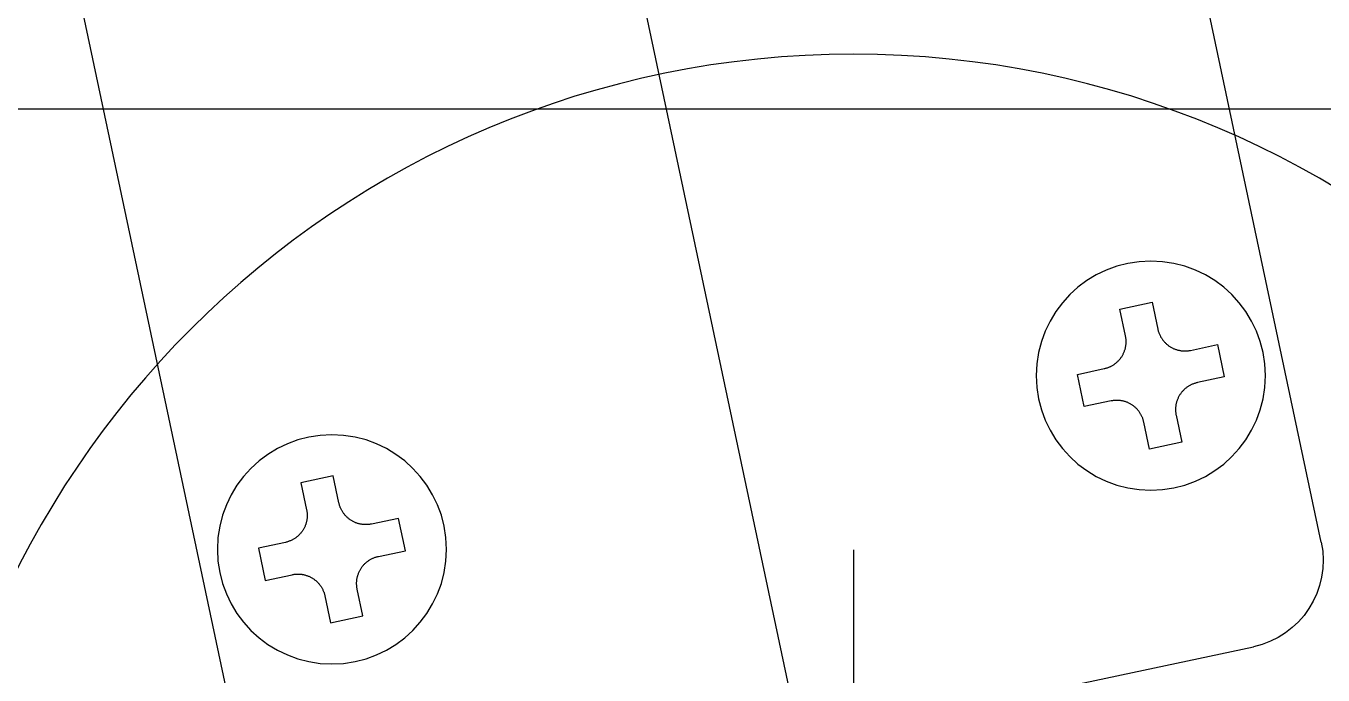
# Model space of a CAD drawing. Extents: x -668440 to 1010955, y -1678500 to 210463.
# Drawn here: x -558423 to -557834, y -736107 to -735812 of the extents above; entities that cross this region are included whole.
import ezdxf

# ---------------------------------------------------------------- set-up
doc = ezdxf.new("R2010")
doc.units = 0
doc.header["$MEASUREMENT"] = 0
doc.layers.get('0').update_dxf_attribs({"color": 3, "linetype": 'CONTINUOUS'})
doc.layers.add('注記', color=3, linetype='CONTINUOUS')
doc.layers.add('詳細', color=7, linetype='CONTINUOUS')

# ---------------------------------------------------------------- blocks, each defined once
blk = doc.blocks.new('tc02')
at = {"layer": '注記', "color": 4}
blk.add_line((-18602.46, 32824.251), (-18602.46, 32699.284), dxfattribs=at)
at = {"layer": '注記', "color": 4, "linetype": 'Continuous'}
for p, q in [((-18594.835, 32769.617), (-18581.46, 32769.617)), ((-18627.46, 32765.617), (-18627.46, 32675.617)), ((-18577.46, 32765.617), (-18577.46, 32675.617)), ((-18622.21, 32759.867), (-18620.71, 32759.867)), ((-18622.21, 32758.617), (-18622.21, 32759.867)), ((-18620.71, 32759.867), (-18620.71, 32758.617)), ((-18582.71, 32759.867), (-18584.21, 32759.867)), ((-18584.21, 32759.867), (-18584.21, 32758.617)), ((-18582.71, 32758.617), (-18582.71, 32759.867)), ((-18622.216, 32758.494), (-18622.214, 32758.525)), ((-18622.214, 32758.525), (-18622.212, 32758.556)), ((-18622.212, 32758.556), (-18622.211, 32758.586)), ((-18622.211, 32758.586), (-18622.21, 32758.617)), ((-18620.71, 32758.617), (-18620.71, 32758.586)), ((-18620.71, 32758.586), (-18620.709, 32758.556)), ((-18620.709, 32758.556), (-18620.707, 32758.525)), ((-18620.707, 32758.525), (-18620.704, 32758.494)), ((-18584.214, 32758.525), (-18584.216, 32758.494)), ((-18584.212, 32758.556), (-18584.214, 32758.525)), ((-18584.211, 32758.586), (-18584.212, 32758.556)), ((-18584.21, 32758.617), (-18584.211, 32758.586)), ((-18582.71, 32758.586), (-18582.71, 32758.617)), ((-18582.709, 32758.556), (-18582.71, 32758.586)), ((-18582.707, 32758.525), (-18582.709, 32758.556)), ((-18582.704, 32758.494), (-18582.707, 32758.525)), ((-18622.421, 32757.922), (-18622.404, 32757.948)), ((-18622.404, 32757.948), (-18622.388, 32757.974)), ((-18622.388, 32757.974), (-18622.373, 32758.001)), ((-18622.373, 32758.001), (-18622.358, 32758.028)), ((-18622.358, 32758.028), (-18622.344, 32758.055)), ((-18622.344, 32758.055), (-18622.33, 32758.082)), ((-18622.33, 32758.082), (-18622.318, 32758.11)), ((-18622.318, 32758.11), (-18622.305, 32758.138)), ((-18622.305, 32758.138), (-18622.294, 32758.167)), ((-18622.294, 32758.167), (-18622.283, 32758.196)), ((-18622.283, 32758.196), (-18622.273, 32758.225)), ((-18622.273, 32758.225), (-18622.264, 32758.254)), ((-18622.264, 32758.254), (-18622.256, 32758.283)), ((-18622.256, 32758.283), (-18622.248, 32758.313)), ((-18622.248, 32758.313), (-18622.241, 32758.343)), ((-18622.241, 32758.343), (-18622.234, 32758.373)), ((-18622.234, 32758.373), (-18622.229, 32758.403)), ((-18622.229, 32758.403), (-18622.224, 32758.434)), ((-18622.224, 32758.434), (-18622.22, 32758.464)), ((-18622.22, 32758.464), (-18622.216, 32758.494)), ((-18620.704, 32758.494), (-18620.701, 32758.464)), ((-18620.701, 32758.464), (-18620.697, 32758.434)), ((-18620.697, 32758.434), (-18620.692, 32758.403)), ((-18620.692, 32758.403), (-18620.686, 32758.373)), ((-18620.686, 32758.373), (-18620.68, 32758.343)), ((-18620.68, 32758.343), (-18620.673, 32758.313)), ((-18620.673, 32758.313), (-18620.665, 32758.283)), ((-18620.665, 32758.283), (-18620.657, 32758.254)), ((-18620.657, 32758.254), (-18620.647, 32758.225)), ((-18620.647, 32758.225), (-18620.637, 32758.196)), ((-18620.637, 32758.196), (-18620.627, 32758.167)), ((-18620.627, 32758.167), (-18620.615, 32758.138)), ((-18620.615, 32758.138), (-18620.603, 32758.11)), ((-18620.603, 32758.11), (-18620.591, 32758.082)), ((-18620.591, 32758.082), (-18620.577, 32758.055)), ((-18620.577, 32758.055), (-18620.563, 32758.028)), ((-18620.563, 32758.028), (-18620.548, 32758.001)), ((-18620.548, 32758.001), (-18620.533, 32757.974)), ((-18620.533, 32757.974), (-18620.517, 32757.948)), ((-18620.517, 32757.948), (-18620.5, 32757.922)), ((-18584.404, 32757.948), (-18584.421, 32757.922)), ((-18584.388, 32757.974), (-18584.404, 32757.948)), ((-18584.373, 32758.001), (-18584.388, 32757.974)), ((-18584.358, 32758.028), (-18584.373, 32758.001)), ((-18584.344, 32758.055), (-18584.358, 32758.028)), ((-18584.33, 32758.082), (-18584.344, 32758.055)), ((-18584.318, 32758.11), (-18584.33, 32758.082)), ((-18584.305, 32758.138), (-18584.318, 32758.11)), ((-18584.294, 32758.167), (-18584.305, 32758.138)), ((-18584.283, 32758.196), (-18584.294, 32758.167)), ((-18584.273, 32758.225), (-18584.283, 32758.196)), ((-18584.264, 32758.254), (-18584.273, 32758.225)), ((-18584.256, 32758.283), (-18584.264, 32758.254)), ((-18584.248, 32758.313), (-18584.256, 32758.283)), ((-18584.241, 32758.343), (-18584.248, 32758.313)), ((-18584.234, 32758.373), (-18584.241, 32758.343)), ((-18584.229, 32758.403), (-18584.234, 32758.373)), ((-18584.224, 32758.434), (-18584.229, 32758.403)), ((-18584.22, 32758.464), (-18584.224, 32758.434)), ((-18584.216, 32758.494), (-18584.22, 32758.464)), ((-18582.701, 32758.464), (-18582.704, 32758.494)), ((-18582.697, 32758.434), (-18582.701, 32758.464)), ((-18582.692, 32758.403), (-18582.697, 32758.434)), ((-18582.686, 32758.373), (-18582.692, 32758.403)), ((-18582.68, 32758.343), (-18582.686, 32758.373)), ((-18582.673, 32758.313), (-18582.68, 32758.343)), ((-18582.665, 32758.283), (-18582.673, 32758.313)), ((-18582.657, 32758.254), (-18582.665, 32758.283)), ((-18582.647, 32758.225), (-18582.657, 32758.254)), ((-18582.637, 32758.196), (-18582.647, 32758.225)), ((-18582.627, 32758.167), (-18582.637, 32758.196)), ((-18582.615, 32758.138), (-18582.627, 32758.167)), ((-18582.603, 32758.11), (-18582.615, 32758.138)), ((-18582.59, 32758.082), (-18582.603, 32758.11)), ((-18582.577, 32758.055), (-18582.59, 32758.082)), ((-18582.563, 32758.028), (-18582.577, 32758.055)), ((-18582.548, 32758.001), (-18582.563, 32758.028)), ((-18582.533, 32757.974), (-18582.548, 32758.001)), ((-18582.517, 32757.948), (-18582.533, 32757.974)), ((-18582.5, 32757.922), (-18582.517, 32757.948)), ((-18624.71, 32755.867), (-18624.71, 32757.367)), ((-18624.71, 32757.367), (-18623.46, 32757.367)), ((-18623.46, 32757.367), (-18623.43, 32757.367)), ((-18623.43, 32757.367), (-18623.399, 32757.368)), ((-18623.399, 32757.368), (-18623.368, 32757.37)), ((-18623.368, 32757.37), (-18623.338, 32757.373)), ((-18623.338, 32757.373), (-18623.307, 32757.376)), ((-18623.307, 32757.376), (-18623.277, 32757.38)), ((-18623.277, 32757.38), (-18623.247, 32757.385)), ((-18623.247, 32757.385), (-18623.217, 32757.391)), ((-18623.217, 32757.391), (-18623.186, 32757.397)), ((-18623.186, 32757.397), (-18623.157, 32757.404)), ((-18623.157, 32757.404), (-18623.127, 32757.412)), ((-18623.127, 32757.412), (-18623.097, 32757.421)), ((-18623.097, 32757.421), (-18623.068, 32757.43)), ((-18623.068, 32757.43), (-18623.039, 32757.44)), ((-18623.039, 32757.44), (-18623.011, 32757.45)), ((-18623.011, 32757.45), (-18622.982, 32757.462)), ((-18622.982, 32757.462), (-18622.954, 32757.474)), ((-18622.954, 32757.474), (-18622.926, 32757.487)), ((-18622.926, 32757.487), (-18622.898, 32757.5)), ((-18622.898, 32757.5), (-18622.871, 32757.514)), ((-18622.871, 32757.514), (-18622.844, 32757.529)), ((-18622.844, 32757.529), (-18622.818, 32757.544)), ((-18622.818, 32757.544), (-18622.792, 32757.561)), ((-18622.792, 32757.561), (-18622.766, 32757.577)), ((-18622.766, 32757.577), (-18622.741, 32757.595)), ((-18622.741, 32757.595), (-18622.716, 32757.613)), ((-18622.716, 32757.613), (-18622.691, 32757.631)), ((-18622.691, 32757.631), (-18622.667, 32757.65)), ((-18622.667, 32757.65), (-18622.644, 32757.67)), ((-18622.644, 32757.67), (-18622.621, 32757.691)), ((-18622.621, 32757.691), (-18622.598, 32757.711)), ((-18622.598, 32757.711), (-18622.576, 32757.733)), ((-18622.576, 32757.733), (-18622.555, 32757.755)), ((-18622.555, 32757.755), (-18622.534, 32757.777)), ((-18622.534, 32757.777), (-18622.514, 32757.8)), ((-18622.514, 32757.8), (-18622.494, 32757.824)), ((-18622.494, 32757.824), (-18622.475, 32757.848)), ((-18622.475, 32757.848), (-18622.456, 32757.872)), ((-18622.456, 32757.872), (-18622.438, 32757.897)), ((-18622.438, 32757.897), (-18622.421, 32757.922)), ((-18620.5, 32757.922), (-18620.483, 32757.897)), ((-18620.483, 32757.897), (-18620.464, 32757.872)), ((-18620.464, 32757.872), (-18620.446, 32757.848)), ((-18620.446, 32757.848), (-18620.427, 32757.824)), ((-18620.427, 32757.824), (-18620.407, 32757.8)), ((-18620.407, 32757.8), (-18620.387, 32757.777)), ((-18620.387, 32757.777), (-18620.366, 32757.755)), ((-18620.366, 32757.755), (-18620.344, 32757.733)), ((-18620.344, 32757.733), (-18620.322, 32757.711)), ((-18620.322, 32757.711), (-18620.3, 32757.69)), ((-18620.3, 32757.69), (-18620.277, 32757.67)), ((-18620.277, 32757.67), (-18620.254, 32757.65)), ((-18620.254, 32757.65), (-18620.23, 32757.631)), ((-18620.23, 32757.631), (-18620.205, 32757.613)), ((-18620.205, 32757.613), (-18620.18, 32757.595)), ((-18620.18, 32757.595), (-18620.155, 32757.577)), ((-18620.155, 32757.577), (-18620.129, 32757.561)), ((-18620.129, 32757.561), (-18620.103, 32757.544)), ((-18620.103, 32757.544), (-18620.077, 32757.529)), ((-18620.077, 32757.529), (-18620.05, 32757.514)), ((-18620.05, 32757.514), (-18620.023, 32757.5)), ((-18620.023, 32757.5), (-18619.995, 32757.487)), ((-18619.995, 32757.487), (-18619.967, 32757.474)), ((-18619.967, 32757.474), (-18619.939, 32757.462)), ((-18619.939, 32757.462), (-18619.91, 32757.45)), ((-18619.91, 32757.45), (-18619.882, 32757.44)), ((-18619.882, 32757.44), (-18619.853, 32757.43)), ((-18619.853, 32757.43), (-18619.823, 32757.421)), ((-18619.823, 32757.421), (-18619.794, 32757.412)), ((-18619.794, 32757.412), (-18619.764, 32757.404)), ((-18619.764, 32757.404), (-18619.734, 32757.397)), ((-18619.734, 32757.397), (-18619.704, 32757.391)), ((-18619.704, 32757.391), (-18619.674, 32757.385)), ((-18619.674, 32757.385), (-18619.644, 32757.38)), ((-18619.644, 32757.38), (-18619.613, 32757.376)), ((-18619.613, 32757.376), (-18619.583, 32757.373)), ((-18619.583, 32757.373), (-18619.552, 32757.37)), ((-18619.552, 32757.37), (-18619.522, 32757.368)), ((-18619.522, 32757.368), (-18619.491, 32757.367)), ((-18619.491, 32757.367), (-18619.46, 32757.367)), ((-18619.46, 32757.367), (-18618.21, 32757.367)), ((-18618.21, 32757.367), (-18618.21, 32755.867)), ((-18585.46, 32757.367), (-18586.71, 32757.367)), ((-18586.71, 32757.367), (-18586.71, 32755.867)), ((-18585.43, 32757.367), (-18585.46, 32757.367)), ((-18585.399, 32757.368), (-18585.43, 32757.367)), ((-18585.368, 32757.37), (-18585.399, 32757.368)), ((-18585.338, 32757.373), (-18585.368, 32757.37)), ((-18585.307, 32757.376), (-18585.338, 32757.373)), ((-18585.277, 32757.38), (-18585.307, 32757.376)), ((-18585.247, 32757.385), (-18585.277, 32757.38)), ((-18585.217, 32757.391), (-18585.247, 32757.385)), ((-18585.186, 32757.397), (-18585.217, 32757.391)), ((-18585.157, 32757.404), (-18585.186, 32757.397)), ((-18585.127, 32757.412), (-18585.157, 32757.404)), ((-18585.098, 32757.421), (-18585.127, 32757.412)), ((-18585.068, 32757.43), (-18585.098, 32757.421)), ((-18585.039, 32757.44), (-18585.068, 32757.43)), ((-18585.01, 32757.45), (-18585.039, 32757.44)), ((-18584.982, 32757.462), (-18585.01, 32757.45)), ((-18584.954, 32757.474), (-18584.982, 32757.462)), ((-18584.926, 32757.487), (-18584.954, 32757.474)), ((-18584.898, 32757.5), (-18584.926, 32757.487)), ((-18584.871, 32757.514), (-18584.898, 32757.5)), ((-18584.844, 32757.529), (-18584.871, 32757.514)), ((-18584.818, 32757.544), (-18584.844, 32757.529)), ((-18584.792, 32757.561), (-18584.818, 32757.544)), ((-18584.766, 32757.577), (-18584.792, 32757.561)), ((-18584.741, 32757.595), (-18584.766, 32757.577)), ((-18584.716, 32757.613), (-18584.741, 32757.595)), ((-18584.691, 32757.631), (-18584.716, 32757.613)), ((-18584.667, 32757.65), (-18584.691, 32757.631)), ((-18584.644, 32757.67), (-18584.667, 32757.65)), ((-18584.621, 32757.691), (-18584.644, 32757.67)), ((-18584.598, 32757.711), (-18584.621, 32757.691)), ((-18584.576, 32757.733), (-18584.598, 32757.711)), ((-18584.555, 32757.755), (-18584.576, 32757.733)), ((-18584.534, 32757.777), (-18584.555, 32757.755)), ((-18584.514, 32757.8), (-18584.534, 32757.777)), ((-18584.494, 32757.824), (-18584.514, 32757.8)), ((-18584.475, 32757.848), (-18584.494, 32757.824)), ((-18584.456, 32757.872), (-18584.475, 32757.848)), ((-18584.438, 32757.897), (-18584.456, 32757.872)), ((-18584.421, 32757.922), (-18584.438, 32757.897)), ((-18582.482, 32757.897), (-18582.5, 32757.922)), ((-18582.465, 32757.872), (-18582.482, 32757.897)), ((-18582.446, 32757.848), (-18582.465, 32757.872)), ((-18582.427, 32757.824), (-18582.446, 32757.848)), ((-18582.407, 32757.8), (-18582.427, 32757.824)), ((-18582.387, 32757.777), (-18582.407, 32757.8)), ((-18582.366, 32757.755), (-18582.387, 32757.777)), ((-18582.344, 32757.733), (-18582.366, 32757.755)), ((-18582.323, 32757.711), (-18582.344, 32757.733)), ((-18582.3, 32757.69), (-18582.323, 32757.711)), ((-18582.277, 32757.67), (-18582.3, 32757.69)), ((-18582.253, 32757.65), (-18582.277, 32757.67)), ((-18582.23, 32757.631), (-18582.253, 32757.65)), ((-18582.205, 32757.613), (-18582.23, 32757.631)), ((-18582.18, 32757.595), (-18582.205, 32757.613)), ((-18582.155, 32757.577), (-18582.18, 32757.595)), ((-18582.129, 32757.561), (-18582.155, 32757.577)), ((-18582.103, 32757.544), (-18582.129, 32757.561)), ((-18582.077, 32757.529), (-18582.103, 32757.544)), ((-18582.05, 32757.514), (-18582.077, 32757.529)), ((-18582.022, 32757.5), (-18582.05, 32757.514)), ((-18581.995, 32757.487), (-18582.022, 32757.5)), ((-18581.967, 32757.474), (-18581.995, 32757.487)), ((-18581.939, 32757.462), (-18581.967, 32757.474)), ((-18581.91, 32757.45), (-18581.939, 32757.462)), ((-18581.882, 32757.44), (-18581.91, 32757.45)), ((-18581.853, 32757.43), (-18581.882, 32757.44)), ((-18581.823, 32757.421), (-18581.853, 32757.43)), ((-18581.794, 32757.412), (-18581.823, 32757.421)), ((-18581.764, 32757.404), (-18581.794, 32757.412)), ((-18581.734, 32757.397), (-18581.764, 32757.404)), ((-18581.704, 32757.391), (-18581.734, 32757.397)), ((-18581.674, 32757.385), (-18581.704, 32757.391)), ((-18581.644, 32757.38), (-18581.674, 32757.385)), ((-18581.613, 32757.376), (-18581.644, 32757.38)), ((-18581.583, 32757.373), (-18581.613, 32757.376)), ((-18581.552, 32757.37), (-18581.583, 32757.373)), ((-18581.522, 32757.368), (-18581.552, 32757.37)), ((-18581.491, 32757.367), (-18581.522, 32757.368)), ((-18581.46, 32757.367), (-18581.491, 32757.367)), ((-18580.21, 32757.367), (-18581.46, 32757.367)), ((-18580.21, 32755.867), (-18580.21, 32757.367)), ((-18623.46, 32755.867), (-18624.71, 32755.867)), ((-18623.43, 32755.866), (-18623.46, 32755.867)), ((-18623.399, 32755.865), (-18623.43, 32755.866)), ((-18623.368, 32755.863), (-18623.399, 32755.865)), ((-18623.338, 32755.861), (-18623.368, 32755.863)), ((-18623.307, 32755.857), (-18623.338, 32755.861)), ((-18623.277, 32755.853), (-18623.307, 32755.857)), ((-18623.247, 32755.848), (-18623.277, 32755.853)), ((-18623.217, 32755.843), (-18623.247, 32755.848)), ((-18623.186, 32755.836), (-18623.217, 32755.843)), ((-18623.157, 32755.829), (-18623.186, 32755.836)), ((-18623.127, 32755.821), (-18623.157, 32755.829)), ((-18623.097, 32755.813), (-18623.127, 32755.821)), ((-18623.068, 32755.804), (-18623.097, 32755.813)), ((-18623.039, 32755.794), (-18623.068, 32755.804)), ((-18623.011, 32755.783), (-18623.039, 32755.794)), ((-18622.982, 32755.771), (-18623.011, 32755.783)), ((-18622.954, 32755.759), (-18622.982, 32755.771)), ((-18622.926, 32755.747), (-18622.954, 32755.759)), ((-18622.898, 32755.733), (-18622.926, 32755.747)), ((-18622.871, 32755.719), (-18622.898, 32755.733)), ((-18622.844, 32755.704), (-18622.871, 32755.719)), ((-18622.818, 32755.689), (-18622.844, 32755.704)), ((-18622.792, 32755.673), (-18622.818, 32755.689)), ((-18622.766, 32755.656), (-18622.792, 32755.673)), ((-18622.741, 32755.639), (-18622.766, 32755.656)), ((-18622.716, 32755.621), (-18622.741, 32755.639)), ((-18622.691, 32755.602), (-18622.716, 32755.621)), ((-18622.667, 32755.583), (-18622.691, 32755.602)), ((-18622.644, 32755.563), (-18622.667, 32755.583)), ((-18620.254, 32755.583), (-18620.277, 32755.563)), ((-18620.23, 32755.602), (-18620.254, 32755.583)), ((-18620.205, 32755.621), (-18620.23, 32755.602)), ((-18620.18, 32755.639), (-18620.205, 32755.621)), ((-18620.155, 32755.656), (-18620.18, 32755.639)), ((-18620.129, 32755.673), (-18620.155, 32755.656)), ((-18620.103, 32755.689), (-18620.129, 32755.673)), ((-18620.077, 32755.704), (-18620.103, 32755.689)), ((-18620.05, 32755.719), (-18620.077, 32755.704)), ((-18620.023, 32755.733), (-18620.05, 32755.719)), ((-18619.995, 32755.747), (-18620.023, 32755.733)), ((-18619.967, 32755.759), (-18619.995, 32755.747)), ((-18619.939, 32755.771), (-18619.967, 32755.759)), ((-18619.91, 32755.783), (-18619.939, 32755.771)), ((-18619.882, 32755.794), (-18619.91, 32755.783)), ((-18619.853, 32755.804), (-18619.882, 32755.794)), ((-18619.823, 32755.813), (-18619.853, 32755.804)), ((-18619.794, 32755.821), (-18619.823, 32755.813)), ((-18619.764, 32755.829), (-18619.794, 32755.821)), ((-18619.734, 32755.836), (-18619.764, 32755.829)), ((-18619.704, 32755.843), (-18619.734, 32755.836)), ((-18619.674, 32755.848), (-18619.704, 32755.843)), ((-18619.644, 32755.853), (-18619.674, 32755.848)), ((-18619.613, 32755.857), (-18619.644, 32755.853)), ((-18619.583, 32755.861), (-18619.613, 32755.857)), ((-18619.552, 32755.863), (-18619.583, 32755.861)), ((-18619.522, 32755.865), (-18619.552, 32755.863)), ((-18619.491, 32755.866), (-18619.522, 32755.865)), ((-18619.46, 32755.867), (-18619.491, 32755.866)), ((-18618.21, 32755.867), (-18619.46, 32755.867)), ((-18586.71, 32755.867), (-18585.46, 32755.867)), ((-18585.46, 32755.867), (-18585.43, 32755.866)), ((-18585.43, 32755.866), (-18585.399, 32755.865)), ((-18585.399, 32755.865), (-18585.368, 32755.863)), ((-18585.368, 32755.863), (-18585.338, 32755.861)), ((-18585.338, 32755.861), (-18585.307, 32755.857)), ((-18585.307, 32755.857), (-18585.277, 32755.853)), ((-18585.277, 32755.853), (-18585.247, 32755.848)), ((-18585.247, 32755.848), (-18585.217, 32755.843)), ((-18585.217, 32755.843), (-18585.186, 32755.836)), ((-18585.186, 32755.836), (-18585.157, 32755.829)), ((-18585.157, 32755.829), (-18585.127, 32755.821)), ((-18585.127, 32755.821), (-18585.098, 32755.813)), ((-18585.098, 32755.813), (-18585.068, 32755.804)), ((-18585.068, 32755.804), (-18585.039, 32755.794)), ((-18585.039, 32755.794), (-18585.01, 32755.783)), ((-18585.01, 32755.783), (-18584.982, 32755.771)), ((-18584.982, 32755.771), (-18584.954, 32755.759)), ((-18584.954, 32755.759), (-18584.926, 32755.747)), ((-18584.926, 32755.747), (-18584.898, 32755.733)), ((-18584.898, 32755.733), (-18584.871, 32755.719)), ((-18584.871, 32755.719), (-18584.844, 32755.704)), ((-18584.844, 32755.704), (-18584.818, 32755.689)), ((-18584.818, 32755.689), (-18584.792, 32755.673)), ((-18584.792, 32755.673), (-18584.766, 32755.656)), ((-18584.766, 32755.656), (-18584.741, 32755.639)), ((-18584.741, 32755.639), (-18584.716, 32755.621)), ((-18584.716, 32755.621), (-18584.691, 32755.602)), ((-18584.691, 32755.602), (-18584.667, 32755.583)), ((-18584.667, 32755.583), (-18584.644, 32755.563)), ((-18582.277, 32755.563), (-18582.253, 32755.583)), ((-18582.253, 32755.583), (-18582.23, 32755.602)), ((-18582.23, 32755.602), (-18582.205, 32755.621)), ((-18582.205, 32755.621), (-18582.18, 32755.639)), ((-18582.18, 32755.639), (-18582.155, 32755.656)), ((-18582.155, 32755.656), (-18582.129, 32755.673)), ((-18582.129, 32755.673), (-18582.103, 32755.689)), ((-18582.103, 32755.689), (-18582.077, 32755.704)), ((-18582.077, 32755.704), (-18582.05, 32755.719)), ((-18582.05, 32755.719), (-18582.022, 32755.733)), ((-18582.022, 32755.733), (-18581.995, 32755.747)), ((-18581.995, 32755.747), (-18581.967, 32755.759)), ((-18581.967, 32755.759), (-18581.939, 32755.771)), ((-18581.939, 32755.771), (-18581.91, 32755.783)), ((-18581.91, 32755.783), (-18581.882, 32755.794)), ((-18581.882, 32755.794), (-18581.853, 32755.804)), ((-18581.853, 32755.804), (-18581.823, 32755.813)), ((-18581.823, 32755.813), (-18581.794, 32755.821)), ((-18581.794, 32755.821), (-18581.764, 32755.829)), ((-18581.764, 32755.829), (-18581.734, 32755.836)), ((-18581.734, 32755.836), (-18581.704, 32755.843)), ((-18581.704, 32755.843), (-18581.674, 32755.848)), ((-18581.674, 32755.848), (-18581.644, 32755.853)), ((-18581.644, 32755.853), (-18581.613, 32755.857)), ((-18581.613, 32755.857), (-18581.583, 32755.861)), ((-18581.583, 32755.861), (-18581.552, 32755.863)), ((-18581.552, 32755.863), (-18581.522, 32755.865)), ((-18581.522, 32755.865), (-18581.491, 32755.866)), ((-18581.491, 32755.866), (-18581.46, 32755.867)), ((-18581.46, 32755.867), (-18580.21, 32755.867)), ((-18622.621, 32755.543), (-18622.644, 32755.563)), ((-18622.598, 32755.522), (-18622.621, 32755.543)), ((-18622.576, 32755.5), (-18622.598, 32755.522)), ((-18622.555, 32755.478), (-18622.576, 32755.5)), ((-18622.534, 32755.456), (-18622.555, 32755.478)), ((-18622.514, 32755.433), (-18622.534, 32755.456)), ((-18622.494, 32755.409), (-18622.514, 32755.433)), ((-18622.475, 32755.386), (-18622.494, 32755.409)), ((-18622.456, 32755.361), (-18622.475, 32755.386)), ((-18622.438, 32755.336), (-18622.456, 32755.361)), ((-18622.421, 32755.311), (-18622.438, 32755.336)), ((-18622.404, 32755.285), (-18622.421, 32755.311)), ((-18622.388, 32755.259), (-18622.404, 32755.285)), ((-18622.373, 32755.233), (-18622.388, 32755.259)), ((-18622.358, 32755.206), (-18622.373, 32755.233)), ((-18622.344, 32755.178), (-18622.358, 32755.206)), ((-18622.33, 32755.151), (-18622.344, 32755.178)), ((-18622.318, 32755.123), (-18622.33, 32755.151)), ((-18622.305, 32755.095), (-18622.318, 32755.123)), ((-18622.294, 32755.066), (-18622.305, 32755.095)), ((-18622.283, 32755.038), (-18622.294, 32755.066)), ((-18622.273, 32755.008), (-18622.283, 32755.038)), ((-18622.264, 32754.979), (-18622.273, 32755.008)), ((-18620.647, 32755.008), (-18620.657, 32754.979)), ((-18620.637, 32755.038), (-18620.647, 32755.008)), ((-18620.627, 32755.066), (-18620.637, 32755.038)), ((-18620.615, 32755.095), (-18620.627, 32755.066)), ((-18620.603, 32755.123), (-18620.615, 32755.095)), ((-18620.591, 32755.151), (-18620.603, 32755.123)), ((-18620.577, 32755.178), (-18620.591, 32755.151)), ((-18620.563, 32755.206), (-18620.577, 32755.178)), ((-18620.548, 32755.233), (-18620.563, 32755.206)), ((-18620.533, 32755.259), (-18620.548, 32755.233)), ((-18620.517, 32755.285), (-18620.533, 32755.259)), ((-18620.5, 32755.311), (-18620.517, 32755.285)), ((-18620.483, 32755.336), (-18620.5, 32755.311)), ((-18620.465, 32755.361), (-18620.483, 32755.336)), ((-18620.446, 32755.386), (-18620.465, 32755.361)), ((-18620.427, 32755.409), (-18620.446, 32755.386)), ((-18620.407, 32755.433), (-18620.427, 32755.409)), ((-18620.387, 32755.456), (-18620.407, 32755.433)), ((-18620.366, 32755.478), (-18620.387, 32755.456)), ((-18620.344, 32755.5), (-18620.366, 32755.478)), ((-18620.322, 32755.522), (-18620.344, 32755.5)), ((-18620.3, 32755.543), (-18620.322, 32755.522)), ((-18620.277, 32755.563), (-18620.3, 32755.543)), ((-18584.644, 32755.563), (-18584.621, 32755.543)), ((-18584.621, 32755.543), (-18584.598, 32755.522)), ((-18584.598, 32755.522), (-18584.576, 32755.5)), ((-18584.576, 32755.5), (-18584.555, 32755.478)), ((-18584.555, 32755.478), (-18584.534, 32755.456)), ((-18584.534, 32755.456), (-18584.514, 32755.433)), ((-18584.514, 32755.433), (-18584.494, 32755.409)), ((-18584.494, 32755.409), (-18584.475, 32755.386)), ((-18584.475, 32755.386), (-18584.456, 32755.361)), ((-18584.456, 32755.361), (-18584.438, 32755.336)), ((-18584.438, 32755.336), (-18584.421, 32755.311)), ((-18584.421, 32755.311), (-18584.404, 32755.285)), ((-18584.404, 32755.285), (-18584.388, 32755.259)), ((-18584.388, 32755.259), (-18584.373, 32755.233)), ((-18584.373, 32755.233), (-18584.358, 32755.206)), ((-18584.358, 32755.206), (-18584.344, 32755.178)), ((-18584.344, 32755.178), (-18584.33, 32755.151)), ((-18584.33, 32755.151), (-18584.318, 32755.123)), ((-18584.318, 32755.123), (-18584.305, 32755.095)), ((-18584.305, 32755.095), (-18584.294, 32755.066)), ((-18584.294, 32755.066), (-18584.283, 32755.038)), ((-18584.283, 32755.038), (-18584.273, 32755.008)), ((-18584.273, 32755.008), (-18584.264, 32754.979)), ((-18582.657, 32754.979), (-18582.647, 32755.008)), ((-18582.647, 32755.008), (-18582.637, 32755.038)), ((-18582.637, 32755.038), (-18582.627, 32755.066)), ((-18582.627, 32755.066), (-18582.615, 32755.095)), ((-18582.615, 32755.095), (-18582.603, 32755.123)), ((-18582.603, 32755.123), (-18582.59, 32755.151)), ((-18582.59, 32755.151), (-18582.577, 32755.178)), ((-18582.577, 32755.178), (-18582.563, 32755.206)), ((-18582.563, 32755.206), (-18582.548, 32755.233)), ((-18582.548, 32755.233), (-18582.533, 32755.259)), ((-18582.533, 32755.259), (-18582.517, 32755.285)), ((-18582.517, 32755.285), (-18582.5, 32755.311)), ((-18582.5, 32755.311), (-18582.483, 32755.336)), ((-18582.483, 32755.336), (-18582.465, 32755.361)), ((-18582.465, 32755.361), (-18582.446, 32755.386)), ((-18582.446, 32755.386), (-18582.427, 32755.409)), ((-18582.427, 32755.409), (-18582.407, 32755.433)), ((-18582.407, 32755.433), (-18582.387, 32755.456)), ((-18582.387, 32755.456), (-18582.366, 32755.478)), ((-18582.366, 32755.478), (-18582.344, 32755.5)), ((-18582.344, 32755.5), (-18582.323, 32755.522)), ((-18582.323, 32755.522), (-18582.3, 32755.543)), ((-18582.3, 32755.543), (-18582.277, 32755.563)), ((-18622.256, 32754.95), (-18622.264, 32754.979)), ((-18622.248, 32754.92), (-18622.256, 32754.95)), ((-18622.241, 32754.89), (-18622.248, 32754.92)), ((-18622.234, 32754.86), (-18622.241, 32754.89)), ((-18622.229, 32754.83), (-18622.234, 32754.86)), ((-18622.224, 32754.8), (-18622.229, 32754.83)), ((-18622.22, 32754.769), (-18622.224, 32754.8)), ((-18622.216, 32754.739), (-18622.22, 32754.769)), ((-18622.214, 32754.708), (-18622.216, 32754.739)), ((-18622.212, 32754.678), (-18622.214, 32754.708)), ((-18622.211, 32754.647), (-18622.212, 32754.678)), ((-18622.21, 32754.617), (-18622.211, 32754.647)), ((-18622.21, 32753.367), (-18622.21, 32754.617)), ((-18620.709, 32754.678), (-18620.71, 32754.647)), ((-18620.71, 32754.647), (-18620.71, 32754.617)), ((-18620.71, 32754.617), (-18620.71, 32753.367)), ((-18620.707, 32754.708), (-18620.709, 32754.678)), ((-18620.704, 32754.739), (-18620.707, 32754.708)), ((-18620.701, 32754.769), (-18620.704, 32754.739)), ((-18620.697, 32754.8), (-18620.701, 32754.769)), ((-18620.692, 32754.83), (-18620.697, 32754.8)), ((-18620.686, 32754.86), (-18620.692, 32754.83)), ((-18620.68, 32754.89), (-18620.686, 32754.86)), ((-18620.673, 32754.92), (-18620.68, 32754.89)), ((-18620.665, 32754.95), (-18620.673, 32754.92)), ((-18620.657, 32754.979), (-18620.665, 32754.95)), ((-18584.264, 32754.979), (-18584.256, 32754.95)), ((-18584.256, 32754.95), (-18584.248, 32754.92)), ((-18584.248, 32754.92), (-18584.241, 32754.89)), ((-18584.241, 32754.89), (-18584.234, 32754.86)), ((-18584.234, 32754.86), (-18584.229, 32754.83)), ((-18584.229, 32754.83), (-18584.224, 32754.8)), ((-18584.224, 32754.8), (-18584.22, 32754.769)), ((-18584.22, 32754.769), (-18584.216, 32754.739)), ((-18584.216, 32754.739), (-18584.214, 32754.708)), ((-18584.214, 32754.708), (-18584.212, 32754.678)), ((-18584.212, 32754.678), (-18584.211, 32754.647)), ((-18584.211, 32754.647), (-18584.21, 32754.617)), ((-18584.21, 32754.617), (-18584.21, 32753.367)), ((-18582.71, 32754.647), (-18582.709, 32754.678)), ((-18582.71, 32754.617), (-18582.71, 32754.647)), ((-18582.71, 32753.367), (-18582.71, 32754.617)), ((-18582.709, 32754.678), (-18582.707, 32754.708)), ((-18582.707, 32754.708), (-18582.704, 32754.739)), ((-18582.704, 32754.739), (-18582.701, 32754.769)), ((-18582.701, 32754.769), (-18582.697, 32754.8)), ((-18582.697, 32754.8), (-18582.692, 32754.83)), ((-18582.692, 32754.83), (-18582.686, 32754.86)), ((-18582.686, 32754.86), (-18582.68, 32754.89)), ((-18582.68, 32754.89), (-18582.673, 32754.92)), ((-18582.673, 32754.92), (-18582.665, 32754.95)), ((-18582.665, 32754.95), (-18582.657, 32754.979)), ((-18620.71, 32753.367), (-18622.21, 32753.367)), ((-18584.21, 32753.367), (-18582.71, 32753.367))]:
    blk.add_line(p, q, dxfattribs=at)
at = {"layer": '注記', "color": 4}
blk.add_circle((-18602.46, 32781.117), 42.5, dxfattribs=at)
at = {"layer": '注記', "color": 4, "linetype": 'Continuous'}
for centre in [(-18621.46, 32756.617), (-18583.46, 32756.617)]:
    blk.add_circle(centre, 5.2, dxfattribs=at)
blk.add_arc((-18581.46, 32765.617), 4, 0, 90, dxfattribs=at)
blk = doc.blocks.new('剛接合部C1Y')
blk.add_line((-222874.62063, -378229.73644, -20), (-222874.62063, -378269.73644, -20))
at = {"layer": '詳細'}
blk.add_line((-222834.62063, -378209.73644), (-223034.62063, -378209.73644), dxfattribs=at)
at = {"xscale": -1, "rotation": 191.9761324442034}
blk.add_blockref('tc02', (-211479.27873, -342322.04064, 500), dxfattribs=at)

msp = doc.modelspace()

# ---------------------------------------------------------------- block references
at = {"xscale": 10, "yscale": 10, "zscale": 10}
msp.add_blockref('剛接合部C1Y', (1670698.6842, 3046247.35843, 5600), dxfattribs=at)

doc.saveas('drawing.dxf')
